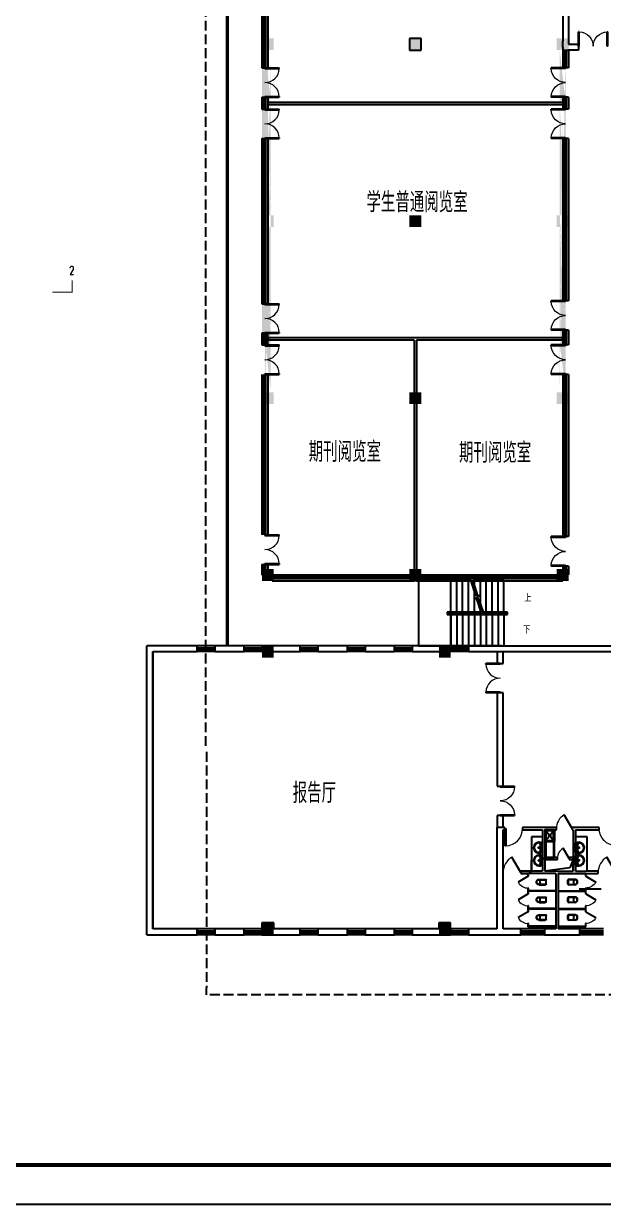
# Model space of a CAD drawing. Extents: x 368934 to 515747, y 80531 to 178176.
# Drawn here: x 404755 to 419502, y 130176 to 160212 of the extents above; entities that cross this region are included whole.
import ezdxf

# ---------------------------------------------------------------- set-up
doc = ezdxf.new("R2010")
doc.units = 0
doc.header["$LTSCALE"] = 1000
doc.header["$MEASUREMENT"] = 0
doc.linetypes.add('DASH', pattern=[0.35, 0.25, -0.1])
doc.layers.get('0').update_dxf_attribs({"linetype": 'CONTINUOUS'})
for name, color, linetype in [('COLUMN', 9, 'CONTINUOUS'), ('HANDRAIL', 2, 'CONTINUOUS'), ('LVTRY', 6, 'CONTINUOUS'), ('PUB_DIM', 3, 'CONTINUOUS'), ('PUB_TEXT', 253, 'CONTINUOUS'), ('PUB_TITLE', 4, 'CONTINUOUS'), ('STAIR', 2, 'CONTINUOUS'), ('WALL', 254, 'CONTINUOUS'), ('WINDOW', 4, 'CONTINUOUS')]:
    doc.layers.add(name, color=color, linetype=linetype)
doc.styles.add('_TCH_DIM', font='SIMPLEX', dxfattribs={"height": 3.5, "bigfont": 'GBCBIG'})
doc.styles.add('_TCH_LABEL', font='COMPLEX', dxfattribs={"bigfont": 'GBCBIG'})
doc.styles.get("Standard").update_dxf_attribs({"font": 'GBENOR', "bigfont": 'GBCBIG'})

# ---------------------------------------------------------------- blocks, each defined once
blk = doc.blocks.new('$TCHSYS$WIN2D')
for p, q in [((-0.5, 0.5), (0.5, 0.5)), ((0.5, 0.1667), (-0.5, 0.1667)), ((0.5, -0.1667), (-0.5, -0.1667)), ((-0.5, -0.5), (0.5, -0.5))]:
    blk.add_line(p, q)
blk = doc.blocks.new('$DorLib2D$00000002')
for p, q in [((-0.5, 0), (-0.5, 0.4875)), ((-0.475, 0.4875), (-0.5, 0.4875)), ((-0.475, 0), (-0.475, 0.4875)), ((0.475, 0), (0.475, 0.4875)), ((0.475, 0.4875), (0.5, 0.4875)), ((0.5, 0), (0.5, 0.4875)), ((-0.5, 0), (-0.475, 0)), ((0.5, 0), (0.475, 0))]:
    blk.add_line(p, q)
at = {"lineweight": 13}
for centre, start, end in [((-0.4875, 0), 0, 88.53072), ((0.4875, 0), 91.46928, 180)]:
    blk.add_arc(centre, 0.4875, start, end, dxfattribs=at)
blk = doc.blocks.new('$DorLib2D$00000005')
blk.add_line((0.5, 0), (0, 0.866))
at = {"lineweight": 13}
blk.add_arc((0.5, 0), 1, 120, 180, dxfattribs=at)
blk = doc.blocks.new('$DorLib2D$00000001')
for p, q in [((0.45, 0.975), (0.5, 0.975)), ((0.45, 0), (0.45, 0.975)), ((0.5, 0), (0.5, 0.975)), ((0.5, 0), (0.45, 0))]:
    blk.add_line(p, q)
at = {"lineweight": 13}
blk.add_arc((0.475, 0), 0.975, 91.46928, 180, dxfattribs=at)
blk = doc.blocks.new('$lib2d$00000359')
for p, q in [((239, 0), (-241, 0)), ((-238, 0), (238, 0)), ((239, 0), (269, -79)), ((-214, -36), (-272, -91)), ((-241, 0), (-271, -79)), ((-180, -23), (180, -23)), ((140, -105), (-142, -105)), ((-142, -105), (140, -105)), ((216, -37), (273, -95))]:
    blk.add_line(p, q)
for centre, radius in [((-100, -65), 16.3), ((1, -172), 31.6), ((100, -65), 16.3)]:
    blk.add_circle(centre, radius)
at = {"lineweight": 13}
blk.add_circle((1, -172), 23, dxfattribs=at)
for centre, radius, start, end in [((28, -152), 307, 166.17513, 244.72963), ((-142, -205), 100, 90, 190.56023), ((-1, -179), 243, 190.56023, 349.43977), ((-180, -73), 50, 90, 133.18096), ((-1, -201), 250, 245.80711, 296.46282), ((-29, -152), 307, 297.06391, 13.82487), ((140, -205), 100, 349.43977, 90), ((180, -73), 50, 44.56072, 90)]:
    blk.add_arc(centre, radius, start, end)
blk = doc.blocks.new('$lib2d$00000382')
blk.add_line((-306, -118), (-266, -118))
for points in [[(-366, 138, 0.941472), (-377, -137, 0.97895)], [(-366, 118, 0.97895), (-366, -118, 0.97895)], [(-306, 118, 0.414214), (-316, 108, 0.414214)], [(0, 88, 0.388189), (-59, 138)], [(-20, 88, 0.315738), (-50, 118, 0.414214)], [(-316, -108, 0.414214), (-306, -118, 0.414214)], [(-59, -137, 0.402612), (0, -88, 0.462192)], [(-50, -118, 0.373112), (-20, -88, 0.414214)]]:
    blk.add_lwpolyline(points, format="xyb")
for points in [[(-366, 138), (-59, 138)], [(-316, 118), (-366, 118)], [(-340, 118), (-266, 118)], [(-316, 108), (-316, -108)], [(-50, 118), (-267, 118)], [(-20, -88), (-20, 88)], [(0, 88), (0, -88)], [(-377, -137), (-59, -137)], [(-316, -118), (-366, -118)], [(-340, -118), (-266, -118)], [(-266, -118), (-50, -118)]]:
    blk.add_lwpolyline(points)
blk = doc.blocks.new('_LV12')
for p, q in [((-250, -50), (-39, -219)), ((-250, -450), (-39, -281)), ((39, -219), (250, -50)), ((39, -281), (250, -450))]:
    blk.add_line(p, q)
for points in [[(300, -500), (300, 0), (-300, 0), (-300, -500)], [(250, -450), (250, -50), (-250, -50), (-250, -450)]]:
    blk.add_lwpolyline(points, close=True)
blk.add_circle((0, -250), 50)

msp = doc.modelspace()

# ---------------------------------------------------------------- hatches: boundary and pattern name
at = {"layer": 'WALL'}
h = msp.add_hatch(color=256, dxfattribs=at)
h.paths.add_polyline_path([(410817, 164037), (411117, 164037), (411117, 164337), (410817, 164337)])
h.paths.add_polyline_path([(414567, 164037), (414867, 164037), (414867, 164337), (414567, 164337)])
h.paths.add_polyline_path([(414567, 159537), (414867, 159537), (414867, 159837), (414567, 159837)])
edge = h.paths.add_edge_path()
edge.add_line((410817, 164037), (410967, 164037))
edge.add_line((410967, 152217), (410967, 152337))
edge.add_line((410967, 152337), (410817, 152337))
edge.add_line((410817, 152337), (410817, 152187))
h = msp.add_hatch(color=256, dxfattribs=at)
h.paths.add_polyline_path([(410817, 150537), (411117, 150537), (411117, 150837), (410817, 150837)])
h.paths.add_polyline_path([(410817, 155037), (411117, 155037), (411117, 155337), (410817, 155337)])
h.paths.add_polyline_path([(410817, 159537), (411117, 159537), (411117, 159837), (410817, 159837)])
edge = h.paths.add_edge_path()
edge.add_line((411042, 155037), (411042, 152262))
edge.add_line((410892, 155037), (410892, 152187))
edge.add_line((411042, 159537), (411042, 158262))
edge.add_line((410892, 159537), (410892, 158187))
edge.add_line((411042, 158112), (411042, 155337))
edge.add_line((410892, 158187), (410892, 155337))
edge.add_line((411042, 152112), (411042, 150837))
edge.add_line((410892, 152187), (410892, 150837))
edge.add_line((410967, 153137), (410967, 158137))
h = msp.add_hatch(color=256, dxfattribs=at)
h.paths.add_polyline_path([(418317, 150837), (418317, 150537), (418617, 150537), (418617, 150837)])
h.paths.add_polyline_path([(418317, 155037), (418617, 155037), (418617, 155337), (418317, 155337)])
h.paths.add_polyline_path([(418317, 159537), (418617, 159537), (418617, 159837), (418317, 159837)])
edge = h.paths.add_edge_path()
edge.add_line((418542, 155037), (418542, 152187))
edge.add_line((418392, 155037), (418392, 152262))
edge.add_line((418542, 159537), (418542, 158187))
edge.add_line((418392, 159537), (418392, 158262))
edge.add_line((418542, 158187), (418542, 155337))
edge.add_line((418392, 158112), (418392, 155337))
edge.add_line((418542, 152187), (418542, 150837))
edge.add_line((418392, 152112), (418392, 150837))
edge.add_line((418467, 158137), (418467, 153137))
for points in [[(414567, 155037), (414867, 155037), (414867, 155337), (414567, 155337)], [(414567, 150537), (414867, 150537), (414867, 150837), (414567, 150837)], [(414567, 146037), (414867, 146037), (414867, 146337), (414567, 146337)]]:
    msp.add_hatch(color=256, dxfattribs=at).paths.add_polyline_path(points)
h = msp.add_hatch(color=256, dxfattribs=at)
h.dxf.hatch_style = 2
h.paths.add_polyline_path([(410817, 146037), (411117, 146037), (411117, 146337), (410817, 146337)])
h = msp.add_hatch(color=256, dxfattribs=at)
h.dxf.hatch_style = 2
h.paths.add_polyline_path([(418317, 146037), (418617, 146037), (418617, 146337), (418317, 146337)])
h = msp.add_hatch(color=256, dxfattribs=at)
h.dxf.hatch_style = 2
h.paths.add_polyline_path([(411117, 144087), (410817, 144087), (410817, 144387), (411117, 144387)])
h = msp.add_hatch(color=256, dxfattribs=at)
h.dxf.hatch_style = 2
h.paths.add_polyline_path([(415617, 144087), (415317, 144087), (415317, 144387), (415617, 144387)])
h = msp.add_hatch(color=256, dxfattribs=at)
h.dxf.hatch_style = 2
h.paths.add_polyline_path([(411117, 137037), (410817, 137037), (410817, 137337), (411117, 137337)])
h = msp.add_hatch(color=256, dxfattribs=at)
h.dxf.hatch_style = 2
h.paths.add_polyline_path([(415617, 137037), (415317, 137037), (415317, 137337), (415617, 137337)])

# ---------------------------------------------------------------- linework, layer by layer
for p, q in [((418617, 159687), (418868, 159687)), ((418868, 159537), (418617, 159537)), ((418868, 159687), (418868, 159537))]:
    msp.add_line(p, q)
at = {"layer": 'COLUMN'}
for p, q in [((414567, 159837), (414567, 159537)), ((414867, 159837), (414567, 159837)), ((414867, 159537), (414867, 159837)), ((414567, 159537), (414867, 159537)), ((410817, 137337), (410817, 137187)), ((411117, 137337), (410817, 137337)), ((411117, 137187), (411117, 137337)), ((415317, 137337), (415317, 137187)), ((415617, 137337), (415317, 137337)), ((415617, 137187), (415617, 137337)), ((410817, 137037), (411117, 137037)), ((415317, 137037), (415617, 137037))]:
    msp.add_line(p, q, dxfattribs=at)
at = {"layer": 'HANDRAIL'}
msp.add_line((415387, 137133), (415387, 137187), dxfattribs=at)
at = {"layer": 'PUB_DIM', "const_width": 25}
msp.add_lwpolyline([(405487, 153384), (405987, 153384), (405987, 153684)], dxfattribs=at)
at = {"layer": 'PUB_DIM'}
for points in [[(417391, 144783, 0, 0, 0), (415210, 144783, 0, 0, 0), (415210, 145590, 0, 0, 0), (416088, 145590, 40, 0, 0), (416238, 145590, 0, 0, 0)], [(417419, 145590, 0, 0, 0), (416473, 145590, 40, 0, 0), (416323, 145590, 0, 0, 0)]]:
    msp.add_lwpolyline(points, format="xyseb", dxfattribs=at)
at = {"layer": 'PUB_TITLE'}
msp.add_lwpolyline([(368934, 130176), (368934, 178176), (440934, 178176), (440934, 130176)], close=True, dxfattribs=at)
at = {"layer": 'PUB_TITLE', "const_width": 100}
msp.add_lwpolyline([(371434, 131176), (439934, 131176), (439934, 177176), (371434, 177176)], close=True, dxfattribs=at)
at = {"layer": 'STAIR'}
for p, q in [((414797, 146037), (414797, 144387)), ((415622, 146037), (414797, 146037)), ((415622, 145245), (415622, 146037)), ((415622, 145245), (415622, 146037)), ((416135, 146037), (415622, 146037)), ((415772, 145245), (415772, 146037)), ((415922, 145245), (415922, 146037)), ((416072, 145245), (416072, 146037)), ((416260, 145656), (416135, 146037)), ((416312, 145659), (416188, 146037)), ((416972, 146037), (416188, 146037)), ((416222, 145934), (416222, 146037)), ((416372, 145476), (416372, 146037)), ((416522, 145245), (416522, 146037)), ((416672, 145245), (416672, 146037)), ((416822, 145245), (416822, 146037)), ((416972, 145245), (416972, 146037)), ((416222, 145245), (416222, 145773)), ((416247, 145578), (416353, 145661)), ((416336, 145583), (416247, 145578)), ((416353, 145661), (416260, 145656)), ((416405, 145212), (416285, 145581)), ((416458, 145212), (416336, 145583)), ((415532, 145245), (415532, 145180)), ((416395, 145245), (415532, 145245)), ((415532, 145180), (417062, 145180)), ((415562, 145215), (415562, 145210)), ((416405, 145215), (415562, 145215)), ((415562, 145210), (417032, 145210)), ((415622, 145210), (415622, 145215)), ((415622, 145212), (415622, 145215)), ((415622, 145212), (415622, 145210)), ((415622, 145212), (416972, 145212)), ((416405, 145212), (415622, 145212)), ((415622, 144387), (415622, 145180)), ((415622, 145180), (415622, 144387)), ((415772, 145212), (415772, 145215)), ((415772, 145212), (415772, 145210)), ((415772, 145180), (415772, 144387)), ((415922, 145212), (415922, 145215)), ((415922, 145212), (415922, 145210)), ((415922, 145180), (415922, 144387)), ((416072, 145212), (416072, 145215)), ((416072, 145212), (416072, 145210)), ((416072, 145180), (416072, 144387)), ((416222, 145212), (416222, 145215)), ((416222, 145212), (416222, 145210)), ((416222, 145180), (416222, 144387)), ((416372, 145245), (416372, 145315)), ((416372, 145212), (416372, 145215)), ((416372, 145212), (416372, 145210)), ((416372, 145180), (416372, 144387)), ((417062, 145245), (416447, 145245)), ((417032, 145215), (416457, 145215)), ((416972, 145212), (416458, 145212)), ((416522, 145212), (416522, 145215)), ((416522, 145212), (416522, 145210)), ((416522, 145180), (416522, 144387)), ((416672, 145212), (416672, 145215)), ((416672, 145212), (416672, 145210)), ((416672, 145180), (416672, 144387)), ((416822, 145212), (416822, 145215)), ((416822, 145212), (416822, 145210)), ((416822, 145180), (416822, 144387)), ((416972, 145212), (416972, 145215)), ((416972, 145212), (416972, 145212)), ((416972, 145212), (416972, 145210)), ((416972, 145180), (416972, 144387)), ((417032, 145210), (417032, 145215)), ((417062, 145180), (417062, 145245)), ((414797, 144387), (415622, 144387)), ((415622, 144387), (416972, 144387))]:
    msp.add_line(p, q, dxfattribs=at)
at = {"layer": 'WALL', "linetype": 'DASH'}
for p, q in [((409392, 141837), (409392, 165987)), ((409406, 141687), (409406, 135687)), ((409406, 135506), (409406, 135687)), ((433542, 135506), (409406, 135506))]:
    msp.add_line(p, q, dxfattribs=at)
at = {"layer": 'WALL'}
for p, q in [((409917, 164337), (409917, 144387)), ((409947, 164337), (409947, 144387)), ((418467, 164037), (418467, 159762)), ((418617, 164037), (418617, 159687)), ((418467, 159612), (418467, 159762)), ((418467, 159762), (418467, 159762)), ((418467, 159612), (418467, 159612)), ((418467, 159612), (418467, 159612)), ((418467, 159612), (418467, 159537)), ((418467, 159537), (418617, 159537)), ((418617, 159687), (418617, 159687)), ((410967, 158217), (410967, 158157)), ((410967, 158217), (418467, 158217)), ((410967, 158157), (418467, 158157)), ((418467, 158217), (418467, 158157)), ((410817, 152337), (410817, 152187)), ((410967, 152337), (410817, 152337)), ((410967, 152217), (410967, 152337)), ((410817, 152187), (410817, 152037)), ((410817, 152037), (410967, 152037)), ((414717, 152217), (410967, 152217)), ((410967, 152217), (410967, 152157)), ((410967, 152037), (410967, 152157)), ((414687, 152157), (410967, 152157)), ((414687, 152157), (414687, 146187)), ((418467, 152217), (414717, 152217)), ((414747, 152157), (414747, 146187)), ((418467, 152157), (414747, 152157)), ((418467, 152157), (418467, 152217)), ((410967, 146187), (410817, 146187)), ((410817, 146187), (410967, 146187)), ((411077, 146187), (411077, 146037)), ((411077, 146037), (411077, 146187)), ((414647, 146187), (414647, 146037)), ((414687, 146187), (414647, 146187)), ((414647, 146037), (414687, 146037)), ((414747, 146040), (414687, 146040)), ((414687, 146037), (414687, 146040)), ((414747, 146187), (414827, 146187)), ((414747, 146037), (414747, 146040)), ((414747, 146037), (414827, 146037)), ((414827, 146037), (414827, 146187)), ((418467, 146187), (418467, 146037)), ((418467, 146037), (418467, 146187)), ((418617, 146187), (418467, 146187)), ((418467, 146187), (418617, 146187)), ((409167, 144387), (407892, 144387)), ((407892, 137037), (407892, 144387)), ((413892, 144387), (407892, 144387)), ((408042, 144237), (409167, 144237)), ((408042, 137187), (408042, 144237)), ((408042, 144237), (408042, 137187)), ((409167, 144237), (409167, 144387)), ((409617, 144387), (409617, 144237)), ((410367, 144387), (409617, 144387)), ((409617, 144237), (410367, 144237)), ((410367, 144237), (410367, 144387)), ((410817, 144387), (410817, 144237)), ((411792, 144387), (410817, 144387)), ((410817, 144237), (411792, 144237)), ((411792, 144237), (411792, 144387)), ((412242, 144387), (412242, 144237)), ((412992, 144387), (412242, 144387)), ((412242, 144237), (412992, 144237)), ((412992, 144237), (412992, 144387)), ((413442, 144387), (413442, 144237)), ((414192, 144387), (413442, 144387)), ((413442, 144237), (414192, 144237)), ((414192, 144237), (414192, 144387)), ((414642, 144387), (414642, 144237)), ((415617, 144387), (414642, 144387)), ((414642, 144237), (415617, 144237)), ((415617, 144237), (415617, 144387)), ((416067, 144387), (416067, 144237)), ((416922, 144387), (416067, 144387)), ((416067, 144237), (416922, 144237)), ((416217, 144387), (419967, 144387)), ((416802, 144237), (416802, 143937)), ((416922, 144387), (420042, 144387)), ((416922, 144237), (419892, 144237)), ((416952, 143937), (416952, 144237)), ((416802, 143937), (416952, 143937)), ((416802, 143187), (416802, 140817)), ((416952, 143187), (416802, 143187)), ((416952, 140817), (416952, 143187)), ((416802, 140817), (416952, 140817)), ((416802, 140067), (416802, 139767)), ((416952, 140067), (416802, 140067)), ((416952, 139767), (416952, 140067)), ((416802, 138597), (416802, 139767)), ((416997, 139767), (416802, 139767)), ((416952, 138650), (416952, 139707)), ((416952, 139707), (416997, 139707)), ((416997, 139707), (416997, 139767)), ((417447, 139767), (417447, 139707)), ((417982, 139767), (417447, 139767)), ((417447, 139707), (417952, 139707)), ((417952, 139707), (417952, 138650)), ((418307, 139767), (417982, 139767)), ((418012, 139707), (418307, 139707)), ((418012, 139707), (418012, 138650)), ((418262, 139000), (418262, 139707)), ((418262, 139707), (418262, 139407)), ((418307, 139707), (418307, 139767)), ((418707, 139767), (418707, 139707)), ((418762, 139767), (418707, 139767)), ((418707, 139707), (418732, 139707)), ((418732, 139707), (418732, 138650)), ((419397, 139767), (418762, 139767)), ((418792, 139707), (418792, 138650)), ((418792, 139707), (419397, 139707)), ((419397, 139707), (419397, 139767)), ((417952, 139525), (417677, 139525)), ((417677, 139525), (417677, 138650)), ((418262, 139407), (418012, 139407)), ((418037, 139407), (418037, 139000)), ((418237, 139407), (418237, 139000)), ((419092, 139525), (418792, 139525)), ((418792, 139525), (418792, 138650)), ((419092, 139400), (419092, 139525)), ((419092, 138650), (419092, 139400)), ((417677, 138650), (417677, 138925)), ((418012, 138950), (418012, 139000)), ((418332, 139000), (418012, 139000)), ((418012, 139000), (418262, 139000)), ((418012, 138950), (418332, 138950)), ((418332, 138950), (418332, 139000)), ((418632, 139000), (418632, 138950)), ((418732, 139000), (418632, 139000)), ((418632, 138950), (418732, 138950)), ((418732, 138950), (418648, 138737)), ((418732, 138950), (418732, 139000)), ((418732, 138650), (418732, 138950)), ((416802, 137187), (416802, 138597)), ((416952, 138590), (416952, 138650)), ((416952, 137187), (416952, 138590)), ((417402, 138650), (417402, 138590)), ((417592, 138650), (417402, 138650)), ((417402, 138650), (417677, 138650)), ((417402, 138590), (417584, 138590)), ((417584, 138590), (417584, 138522)), ((417584, 138522), (417599, 138522)), ((417952, 138650), (417592, 138650)), ((417982, 138590), (417599, 138590)), ((417599, 138522), (417599, 138590)), ((418292, 138590), (417982, 138590)), ((418648, 138737), (418012, 138650)), ((418322, 138650), (418012, 138650)), ((418292, 138590), (418292, 137187)), ((418322, 138650), (418732, 138650)), ((418352, 138650), (418652, 138650)), ((418352, 138590), (418352, 137187)), ((418352, 138590), (418762, 138590)), ((418762, 138590), (419044, 138590)), ((418792, 138650), (419052, 138650)), ((419044, 138590), (419044, 138522)), ((419044, 138522), (419059, 138522)), ((419367, 138650), (419052, 138650)), ((419059, 138590), (419367, 138590)), ((419059, 138522), (419059, 138590)), ((419367, 138650), (419092, 138650)), ((419367, 138590), (419367, 138650)), ((417584, 138222), (417584, 138147)), ((417599, 138222), (417584, 138222)), ((417599, 138155), (417599, 138222)), ((418884, 138201), (419446, 138201)), ((419044, 138222), (419044, 138155)), ((419059, 138222), (419044, 138222)), ((419059, 138147), (419059, 138222)), ((417584, 138147), (417584, 138072)), ((417584, 138072), (417599, 138072)), ((418292, 138155), (417599, 138155)), ((417599, 138072), (417599, 138140)), ((418292, 138140), (417599, 138140)), ((418292, 138140), (418292, 138155)), ((418352, 138155), (418352, 138140)), ((418352, 138155), (419044, 138155)), ((418352, 138140), (419044, 138140)), ((419044, 138140), (419044, 138072)), ((419044, 138072), (419059, 138072)), ((419059, 138072), (419059, 138147)), ((417584, 137772), (417584, 137697)), ((417599, 137772), (417584, 137772)), ((417584, 137697), (417584, 137622)), ((417584, 137622), (417599, 137622)), ((417599, 137705), (417599, 137772)), ((418292, 137705), (417599, 137705)), ((417599, 137622), (417599, 137690)), ((418292, 137690), (417599, 137690)), ((418292, 137690), (418292, 137705)), ((418352, 137705), (418352, 137690)), ((418352, 137705), (419044, 137705)), ((418352, 137690), (419044, 137690)), ((419044, 137772), (419044, 137705)), ((419059, 137772), (419044, 137772)), ((419044, 137690), (419044, 137622)), ((419044, 137622), (419059, 137622)), ((419059, 137697), (419059, 137772)), ((419059, 137622), (419059, 137697)), ((417584, 137322), (417584, 137240)), ((417599, 137322), (417584, 137322)), ((417599, 137255), (417599, 137322)), ((419044, 137322), (419044, 137255)), ((419059, 137322), (419044, 137322)), ((419059, 137240), (419059, 137322)), ((407892, 137037), (409167, 137037)), ((409167, 137187), (408042, 137187)), ((409167, 137037), (409167, 137187)), ((409617, 137187), (409617, 137037)), ((410367, 137187), (409617, 137187)), ((409617, 137037), (410367, 137037)), ((410367, 137037), (410367, 137187)), ((410817, 137187), (410817, 137037)), ((411792, 137187), (411117, 137187)), ((411117, 137037), (411792, 137037)), ((411792, 137037), (411792, 137187)), ((412242, 137187), (412242, 137037)), ((412992, 137187), (412242, 137187)), ((412242, 137037), (412992, 137037)), ((412992, 137037), (412992, 137187)), ((413442, 137187), (413442, 137037)), ((414192, 137187), (413442, 137187)), ((413442, 137037), (414192, 137037)), ((414192, 137037), (414192, 137187)), ((414642, 137187), (414642, 137037)), ((415317, 137187), (414642, 137187)), ((414642, 137037), (415317, 137037)), ((415617, 137187), (415617, 137037)), ((416067, 137187), (416067, 137037)), ((416802, 137187), (416067, 137187)), ((416067, 137037), (416922, 137037)), ((416922, 137037), (417402, 137037)), ((417402, 137187), (416952, 137187)), ((417402, 137037), (417402, 137187)), ((418292, 137240), (417584, 137240)), ((418292, 137255), (417599, 137255)), ((418002, 137187), (418002, 137037)), ((418292, 137187), (418002, 137187)), ((418002, 137037), (418322, 137037)), ((418292, 137240), (418292, 137255)), ((418322, 137037), (418902, 137037)), ((418352, 137255), (418352, 137240)), ((418352, 137255), (419044, 137255)), ((418352, 137240), (419059, 137240)), ((418902, 137187), (418352, 137187)), ((418902, 137037), (418902, 137187))]:
    msp.add_line(p, q, dxfattribs=at)
at = {"layer": 'WINDOW'}
for p, q in [((410817, 159087), (410967, 159087)), ((418617, 159087), (418467, 159087)), ((410817, 158337), (410892, 158337)), ((418617, 158337), (418467, 158337)), ((410817, 158037), (410892, 158037)), ((418617, 158037), (418467, 158037)), ((410817, 157287), (410967, 157287)), ((418617, 157287), (418467, 157287)), ((410817, 153087), (410892, 153087)), ((418617, 153162), (418542, 153162)), ((410867, 152337), (410867, 152037)), ((410917, 152337), (410917, 152037)), ((418617, 152412), (418467, 152412)), ((418617, 152037), (418542, 152037)), ((418617, 151287), (418467, 151287)), ((418617, 147162), (418531, 147162)), ((410817, 146457), (410967, 146457)), ((418617, 146412), (418517, 146412))]:
    msp.add_line(p, q, dxfattribs=at)

# ---------------------------------------------------------------- block references
at = {"layer": 'LVTRY', "xscale": 0.5, "yscale": 0.5, "zscale": 0.5, "rotation": 270}
msp.add_blockref('_LV12', (418262, 139557), dxfattribs=at)
at = {"layer": 'WALL', "xscale": 0.5, "yscale": 0.5, "zscale": 0.5}
for name, p, rotation in [('$lib2d$00000359', (417952, 139250), 270), ('$lib2d$00000359', (418792, 139250, 0), 90), ('$lib2d$00000359', (417952, 138925), 270), ('$lib2d$00000359', (418792, 138925, 0), 90), ('$lib2d$00000382', (418596, 138376), 180), ('$lib2d$00000382', (418596, 137926), 180), ('$lib2d$00000382', (418596, 137476), 180)]:
    msp.add_blockref(name, p, dxfattribs=dict(at, rotation=rotation))
at = {"layer": 'WALL', "xscale": 0.5, "yscale": -0.5, "zscale": 0.5}
for p in [(418048, 138376), (418048, 137926), (418048, 137476)]:
    msp.add_blockref('$lib2d$00000382', p, dxfattribs=at)
at = {"layer": 'WINDOW'}
for name, p, xscale, yscale, zscale, rotation in [('$TCHSYS$WIN2D', (410892, 161127), 4079.999999999214, -150, 4079.999999999206, 270), ('$DorLib2D$00000002', (419243, 159635), 750, -750, 750, 180), ('$TCHSYS$WIN2D', (418542, 159312), 450.0000000007275, -150, 450.0000000007275, 270), ('$DorLib2D$00000002', (410892, 158712), 750, 750, 750, 270), ('$DorLib2D$00000002', (418542, 158712), 750, -750, 750, 270), ('$TCHSYS$WIN2D', (410892, 158187), 300.0000000008149, 150, 300.0000000008004, 270), ('$TCHSYS$WIN2D', (418542, 158187), 300.0000000008149, 150, 300.0000000008004, 270), ('$DorLib2D$00000002', (410892, 157662), 750, 750, 750, 270), ('$DorLib2D$00000002', (418542, 157662), 750, -750, 750, 270), ('$TCHSYS$WIN2D', (410892, 155187), 4199.999999999214, 150, 4199.999999999207, 270), ('$TCHSYS$WIN2D', (418542, 155225), 4125.000000003201, 150, 4125.000000003193, 270), ('$DorLib2D$00000002', (410892, 152712), 750, 750, 750, 270), ('$DorLib2D$00000002', (418542, 152787), 750, -750, 750, 270), ('$TCHSYS$WIN2D', (418542, 152225), 374.9999999968277, 150, 374.999999996835, 270), ('$DorLib2D$00000002', (410892, 151662), 750, 750, 750, 270), ('$DorLib2D$00000002', (418542, 151662), 750, -750, 750, 270), ('$TCHSYS$WIN2D', (410892, 149247), 4080, 150, 4080, 270), ('$TCHSYS$WIN2D', (418542, 149225), 4125.000000001572, 150, 4125.000000001586, 270), ('$DorLib2D$00000002', (410892, 146832), 750, 750, 750, 270), ('$DorLib2D$00000002', (418542, 146787), 750, -750, 750, 270), ('$TCHSYS$WIN2D', (410892, 146322), 270.0000000010478, 150, 270.0000000010623, 270), ('$TCHSYS$WIN2D', (418542, 146300), 224.9999999994761, 150, 224.9999999994761, 270), ('$TCHSYS$WIN2D', (416647, 146112), 3640.004526852514, 150, 3640.004526852485, 359.9999999999982), ('$TCHSYS$WIN2D', (409392, 144312), 450, 150, 450, 180), ('$TCHSYS$WIN2D', (410592, 144312), 450, 150, 450, 180), ('$TCHSYS$WIN2D', (412017, 144312), 450, 150, 450, 180), ('$TCHSYS$WIN2D', (413217, 144312), 450, 150, 450, 180), ('$TCHSYS$WIN2D', (414417, 144312), 450, 150, 450, 180), ('$TCHSYS$WIN2D', (415842, 144312), 450, 150, 450, 180), ('$DorLib2D$00000002', (416877, 143562), 750, 750, 750, 89.9999999999911), ('$DorLib2D$00000002', (416877, 140442), 750, -750, 750, 89.9999999999911), ('$DorLib2D$00000001', (417222, 139737), 450, 450, 450, 180), ('$DorLib2D$00000005', (418482, 138975), -300, -300, -300, 180), ('$DorLib2D$00000005', (417592, 138372), 300, 300, 300, 89.99999999997777), ('$DorLib2D$00000005', (419052, 138372), 300, -300, 300, 90.00000000002223), ('$DorLib2D$00000005', (417592, 137922), 300, 300, 300, 89.99999999997777), ('$DorLib2D$00000005', (419052, 137922), 300, -300, 300, 90.00000000002223), ('$DorLib2D$00000005', (417592, 137472), 300, 300, 300, 89.99999999997777), ('$DorLib2D$00000005', (419052, 137472), 300, -300, 300, 90.00000000002223), ('$TCHSYS$WIN2D', (409392, 137112), 450, 150, 450, 180), ('$TCHSYS$WIN2D', (410592, 137112), 450, 150, 450, 180), ('$TCHSYS$WIN2D', (412017, 137112), 450, 150, 450, 180), ('$TCHSYS$WIN2D', (413217, 137112), 450, 150, 450, 180), ('$TCHSYS$WIN2D', (414417, 137112), 450, 150, 450, 180), ('$TCHSYS$WIN2D', (415842, 137112), 450, 150, 450, 180)]:
    msp.add_blockref(name, p, dxfattribs=dict(at, xscale=xscale, yscale=yscale, zscale=zscale, rotation=rotation))
for name, p, xscale, yscale, zscale in [('$TCHSYS$WIN2D', (412539, 146112), 2925.000000007916, -150, 2925.000000007931), ('$TCHSYS$WIN2D', (414324, 146112), 645.0000000046566, -150, 645.0000000047002), ('$DorLib2D$00000005', (418507, 139737), 400, 400, 400), ('$DorLib2D$00000001', (419622, 139737), 450, -450, 450), ('$DorLib2D$00000005', (417177, 138620), 450, 450, 450), ('$DorLib2D$00000005', (419592, 138620), 450, 450, 450), ('$TCHSYS$WIN2D', (417702, 137112), -600, -150, -600), ('$TCHSYS$WIN2D', (419202, 137112), -600, -150, -600)]:
    msp.add_blockref(name, p, dxfattribs=dict(at, xscale=xscale, yscale=yscale, zscale=zscale))

# ---------------------------------------------------------------- texts
at = {"layer": 'PUB_DIM', "style": '_TCH_LABEL', "width": 0.705882}
msp.add_text('2', height=212, dxfattribs=at).set_placement((405916, 153828))
at = {"layer": 'PUB_DIM', "style": '_TCH_DIM'}
for s, p in [('上', (417494, 145503)), ('下', (417466, 144695))]:
    msp.add_text(s, height=179, dxfattribs=at).set_placement(p)
at = {"layer": 'PUB_TEXT'}
for s, p in [('学生普通阅览室', (413476, 155414)), ('期刊阅览室', (412006, 149064)), ('期刊阅览室', (415829, 149042)), ('报告厅', (411600, 140388))]:
    msp.add_text(s, height=510.6, dxfattribs=at).set_placement(p)

doc.saveas('drawing.dxf')
